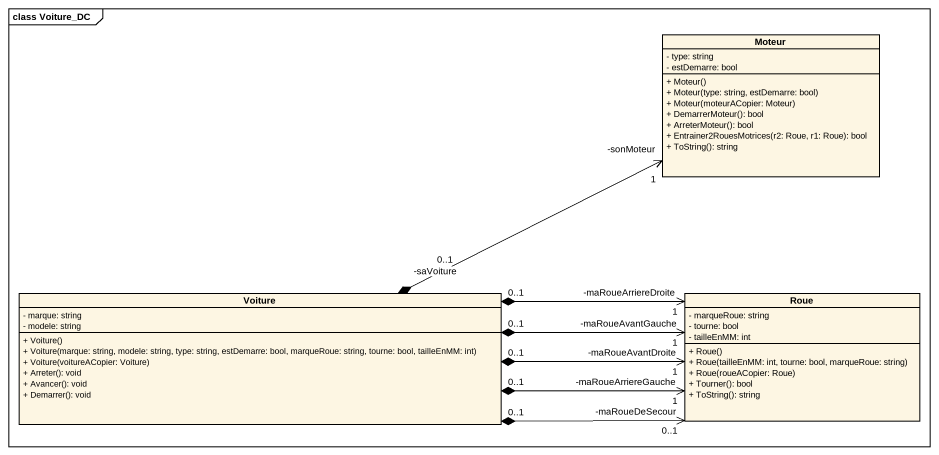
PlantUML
@startuml
mainframe class Voiture_DC
hide circle
hide empty members
skinparam classAttributeIconSize 0
class Moteur {
  - type: string
  - estDemarre: bool
  + Moteur()
  + Moteur(type: string, estDemarre: bool)
  + Moteur(moteurACopier: Moteur)
  + DemarrerMoteur(): bool
  + ArreterMoteur(): bool
  + Entrainer2RouesMotrices(r2: Roue, r1: Roue): bool
  + ToString(): string
}
class Voiture {
  - marque: string
  - modele: string
  + Voiture()
  + Voiture(marque: string, modele: string, type: string, estDemarre: bool, marqueRoue: string, tourne: bool, tailleEnMM: int)
  + Voiture(voitureACopier: Voiture)
  + Arreter(): void
  + Avancer(): void
  + Demarrer(): void
}
class Roue {
  - marqueRoue: string
  - tourne: bool
  - tailleEnMM: int
  + Roue()
  + Roue(tailleEnMM: int, tourne: bool, marqueRoue: string)
  + Roue(roueACopier: Roue)
  + Tourner(): bool
  + ToString(): string
}
Moteur "-sonMoteur\n1" <-left-* "-saVoiture\n0..1" Voiture
Roue "-maRoueAvantGauche\n1" <-left-* "0..1" Voiture
Roue "-maRoueArriereGauche\n1" <-left-* "0..1" Voiture
Roue "-maRoueArriereDroite\n1" <-left-* "0..1" Voiture
Roue "-maRoueDeSecour\n0..1" <-left-* "0..1" Voiture
Roue "-maRoueAvantDroite\n1" <-left-* "0..1" Voiture
@enduml
